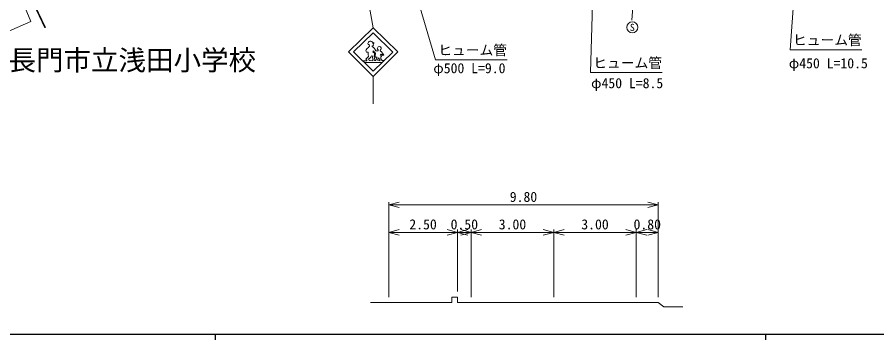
# Model space of a CAD drawing. Units: millimetres, scale not verified, with parts at other scales. Extents: x 40000 to 680000, y 20000 to 380000.
# Drawn here: x 132012 to 288252, y 204000 to 262667 of the extents above; entities that cross this region are included whole.
import ezdxf
from ezdxf.enums import TextEntityAlignment as Align

# ---------------------------------------------------------------- set-up
doc = ezdxf.new("R2010")
doc.units = ezdxf.units.MM
doc.header["$LTSCALE"] = 1000
for name, color, linetype, lineweight in [('M-BGD', 7, 'Continuous', 13), ('M-STR-HTXT', 7, 'Continuous', 13), ('M-STR-STRC', 7, 'Continuous', 13), ('M-TTL-BAND', 7, 'Continuous', 25)]:
    doc.layers.add(name, color=color, linetype=linetype, lineweight=lineweight)
doc.styles.add('ＭＳ ゴシック', font='')
doc.styles.get('ＭＳ ゴシック').set_extended_font_data('MS Gothic')

msp = doc.modelspace()

# ---------------------------------------------------------------- linework, layer by layer
at = {"layer": 'M-BGD'}
for p, q in [((134493, 261908), (131912, 268061)), ((137066, 260725), (133835, 267549)), ((137156, 260768), (133968, 267501)), ((127433, 258809), (134493, 261908)), ((199533, 228531), (201433, 229031)), ((199533, 211772), (199533, 229031)), ((199533, 228531), (248533, 228531)), ((199533, 228531), (201433, 228031)), ((248533, 228531), (246633, 229031)), ((248533, 228531), (246633, 228031)), ((248533, 211772), (248533, 229031)), ((199533, 223531), (201433, 224031)), ((199533, 223531), (212033, 223531)), ((199533, 223531), (201433, 223031)), ((212033, 223531), (210133, 224031)), ((212033, 223531), (210133, 223031)), ((212033, 212772), (212033, 224031)), ((212033, 223531), (213933, 224031)), ((212033, 223531), (214533, 223531)), ((212033, 223531), (213933, 223031)), ((214533, 223531), (212633, 224031)), ((214533, 223531), (212633, 223031)), ((214533, 211772), (214533, 224031)), ((214533, 223531), (216433, 224031)), ((214533, 223531), (229533, 223531)), ((214533, 223531), (216433, 223031)), ((229533, 223531), (227633, 224031)), ((229533, 223531), (227633, 223031)), ((229533, 211772), (229533, 224031)), ((229533, 223531), (231433, 224031)), ((229533, 223531), (244533, 223531)), ((229533, 223531), (231433, 223031)), ((244533, 223531), (242633, 224031)), ((244533, 223531), (242633, 223031)), ((244533, 211772), (244533, 224031)), ((244533, 223531), (246433, 224031)), ((244533, 223531), (248533, 223531)), ((244533, 223531), (246433, 223031)), ((248533, 223531), (246633, 224031)), ((248533, 223531), (246633, 223031)), ((211033, 211772), (212033, 211772)), ((211033, 210772), (211033, 211772)), ((212033, 210772), (212033, 211772)), ((196211, 210772), (211033, 210772)), ((212033, 210772), (248533, 210772))]:
    msp.add_line(p, q, dxfattribs=at)
msp.add_lwpolyline([(248533, 210772), (249532, 210017), (252995, 210017)], dxfattribs=at)
at = {"layer": 'M-STR-HTXT'}
msp.add_line((246622, 301225), (243738, 262114), dxfattribs=at)
for points in [[(193834, 303293), (208046, 254913), (221046, 254913)], [(237666, 302358), (236223, 252585), (249223, 252585)], [(275529, 298663), (272515, 256748), (285515, 256748)]]:
    msp.add_lwpolyline(points, dxfattribs=at)
msp.add_circle((243811, 260812), 1000, dxfattribs=at)
at = {"layer": 'M-STR-STRC'}
for p, q in [((189977, 298247), (196714, 260730)), ((192215, 256346), (196714, 260730)), ((193135, 256344), (196689, 259832)), ((196689, 259832), (200317, 256326)), ((196714, 260730), (201215, 256346)), ((195766, 257893), (195893, 258146)), ((195800, 257697), (195766, 257893)), ((195893, 258146), (195962, 258249)), ((195962, 258249), (196112, 258318)), ((196112, 258318), (196261, 258329)), ((196261, 258329), (196457, 258248)), ((196457, 258248), (196537, 258167)), ((196537, 258167), (196617, 258029)), ((196617, 258029), (196836, 258040)), ((196824, 257867), (196663, 257891)), ((196663, 257891), (196743, 257626)), ((196836, 258040), (196824, 257867)), ((196692, 251894), (192215, 256346)), ((196740, 252860), (193135, 256344)), ((195410, 256550), (195450, 256704)), ((195426, 256418), (195410, 256550)), ((195511, 256325), (195426, 256418)), ((195450, 256704), (195582, 256936)), ((195665, 256286), (195511, 256325)), ((195582, 256936), (195675, 257021)), ((195797, 256278), (195665, 256286)), ((195675, 257021), (195877, 257183)), ((195812, 256208), (195797, 256278)), ((195972, 257685), (195800, 257697)), ((195877, 257183), (195947, 257284)), ((195947, 257284), (196001, 257330)), ((196075, 257386), (195972, 257685)), ((196001, 257330), (196075, 257386)), ((196547, 257419), (196535, 257304)), ((196535, 257304), (196696, 257212)), ((196616, 257442), (196547, 257419)), ((196708, 257476), (196616, 257442)), ((196680, 256333), (196696, 256482)), ((196767, 256231), (196680, 256333)), ((201215, 256346), (196692, 251894)), ((196696, 257212), (196948, 256993)), ((196696, 256482), (196773, 256544)), ((196743, 257626), (196708, 257476)), ((200317, 256326), (196740, 252860)), ((196773, 256544), (196855, 256456)), ((196855, 256456), (196967, 256317)), ((196948, 256993), (197040, 256843)), ((196967, 256317), (197049, 256255)), ((197040, 256843), (197109, 256670)), ((197049, 256255), (197131, 256132)), ((197109, 256670), (197155, 256590)), ((197155, 256590), (197200, 256566)), ((197200, 256566), (197500, 256554)), ((197455, 256934), (197536, 257141)), ((197512, 256830), (197455, 256934)), ((197500, 256554), (197638, 256565)), ((197627, 256726), (197512, 256830)), ((197536, 257141), (197605, 257302)), ((197605, 257302), (197858, 257347)), ((197638, 256565), (197627, 256726)), ((197858, 257347), (198031, 257278)), ((198052, 256760), (198006, 256622)), ((198006, 256622), (198006, 256541)), ((198006, 256541), (198213, 256357)), ((198031, 257278), (198157, 257116)), ((198099, 256806), (198052, 256760)), ((198168, 256921), (198099, 256806)), ((198157, 257116), (198168, 256921)), ((198213, 256357), (198419, 256115)), ((194779, 254755), (195585, 254753)), ((195368, 255025), (195484, 255164)), ((195538, 254854), (195368, 255025)), ((195484, 255164), (195655, 255311)), ((195585, 254753), (195538, 254854)), ((195655, 255311), (195748, 255396)), ((195748, 255396), (195865, 255504)), ((195780, 255875), (195789, 256069)), ((195796, 255736), (195780, 255875)), ((195789, 256069), (195812, 256208)), ((195849, 255620), (195796, 255736)), ((195865, 255504), (195849, 255620)), ((195894, 255080), (196055, 255139)), ((195900, 254932), (195894, 255080)), ((196084, 254764), (195900, 254932)), ((196055, 255139), (196168, 255258)), ((196631, 254757), (196084, 254764)), ((196168, 255258), (196270, 255371)), ((196270, 255371), (196342, 255567)), ((196342, 255567), (196449, 255650)), ((196449, 255650), (196544, 255626)), ((196544, 255626), (196574, 255466)), ((196574, 255466), (196626, 255049)), ((196626, 255049), (196644, 254900)), ((196673, 254775), (196631, 254757)), ((196644, 254900), (196673, 254775)), ((196931, 256117), (196767, 256231)), ((196868, 255671), (196951, 255845)), ((196868, 255527), (196868, 255671)), ((196909, 255409), (196868, 255527)), ((196897, 254963), (196944, 255086)), ((196984, 254778), (196897, 254963)), ((196939, 255245), (196909, 255409)), ((196967, 255999), (196931, 256117)), ((196944, 255086), (196939, 255245)), ((196951, 255845), (196967, 255999)), ((197179, 254793), (196984, 254778)), ((197084, 255789), (197063, 255568)), ((197063, 255568), (197068, 255465)), ((197068, 255465), (197104, 255399)), ((197136, 255947), (197084, 255789)), ((197104, 255399), (197237, 255388)), ((197131, 256132), (197136, 255947)), ((197195, 254819), (197179, 254793)), ((197205, 254937), (197195, 254819)), ((197293, 255106), (197205, 254937)), ((197237, 255388), (197350, 255388)), ((197391, 255254), (197293, 255106)), ((197350, 255388), (197417, 255382)), ((197417, 255382), (197391, 255254)), ((197507, 254918), (197574, 255007)), ((197533, 254777), (197507, 254918)), ((197960, 254757), (197533, 254777)), ((197574, 255007), (197634, 255103)), ((197634, 255103), (197697, 255263)), ((197697, 255263), (197794, 255155)), ((197794, 255155), (197778, 255032)), ((197778, 255032), (197841, 254917)), ((197841, 254917), (197960, 254757)), ((198096, 255908), (198004, 255840)), ((198004, 255840), (198153, 255701)), ((198177, 255954), (198096, 255908)), ((198187, 255529), (198118, 255437)), ((198118, 255437), (198129, 255276)), ((198129, 255276), (198129, 255092)), ((198129, 255092), (198220, 254907)), ((198153, 255701), (198211, 255598)), ((198280, 255885), (198177, 255954)), ((198211, 255598), (198187, 255529)), ((198220, 254907), (198312, 254838)), ((198338, 255816), (198280, 255885)), ((198312, 254838), (198347, 254781)), ((198499, 255723), (198338, 255816)), ((198347, 254781), (198721, 254780)), ((198419, 256115), (198545, 255942)), ((198637, 255815), (198499, 255723)), ((198545, 255942), (198637, 255815)), ((198330, 254401), (195137, 254409)), ((196692, 251894), (196692, 246894))]:
    msp.add_line(p, q, dxfattribs=at)
at = {"layer": 'M-TTL-BAND'}
for p, q in [((40000, 205000), (579000, 205000)), ((168000, 205000), (168000, 204000)), ((268000, 205000), (268000, 204000))]:
    msp.add_line(p, q, dxfattribs=at)

# ---------------------------------------------------------------- texts
at = {"layer": 'M-BGD', "style": 'ＭＳ ゴシック'}
msp.add_text('長門市立浅田小学校', height=3666, dxfattribs=at).set_placement((152929, 254853), align=Align.MIDDLE_CENTER)
for s, p in [('9.80', (224033, 228531)), ('2.50', (205783, 223531)), ('0.50', (213283, 223531)), ('3.00', (222033, 223531)), ('3.00', (237033, 223531)), ('0.80', (246533, 223531))]:
    msp.add_text(s, height=1833, dxfattribs=at).set_placement(p, align=Align.BOTTOM_CENTER)
at = {"layer": 'M-STR-HTXT', "style": 'ＭＳ ゴシック'}
msp.add_text('S', height=1320, dxfattribs=at).set_placement((243811, 260812), align=Align.MIDDLE_CENTER)
for s, p in [('ヒューム管', (273015, 257048)), ('ヒューム管', (208546, 255213)), ('ヒューム管', (236723, 252885)), ('φ450 L=10.5', (272259, 252829)), ('φ500 L=9.0', (207645, 251929)), ('φ450 L=8.5', (236319, 249208))]:
    msp.add_text(s, height=1833, dxfattribs=at).set_placement(p, align=Align.BOTTOM_LEFT)

doc.saveas('drawing.dxf')
